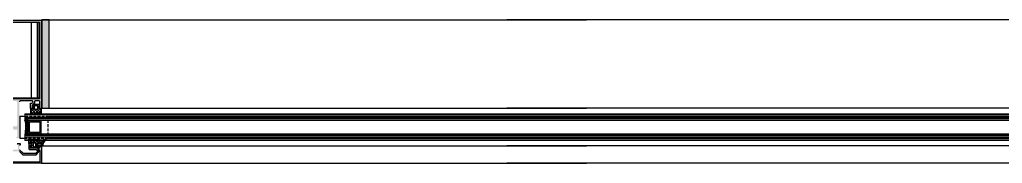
# Model space of a CAD drawing. Header units: millimetres. Extents: x 809 to 8159, y 33 to 4533.
# Drawn here: x 3108.5 to 3197.3, y 1913.3 to 1926.3 of the extents above; entities that cross this region are included whole.
import ezdxf

# ---------------------------------------------------------------- set-up
doc = ezdxf.new("R2010")
doc.units = ezdxf.units.MM
doc.linetypes.add('HIDDEN', pattern=[0.375, 0.25, -0.125])
for name, color, linetype in [('3', 11, 'Continuous'), ('5', 11, 'Continuous'), ('FITILLER', 240, 'Continuous'), ('GORUNUS-TARAMA', 11, 'Continuous')]:
    doc.layers.add(name, color=color, linetype=linetype)
doc.layers.add('cam', color=5, linetype='Continuous', lineweight=0)

# ---------------------------------------------------------------- blocks, each defined once
blk = doc.blocks.new('ajsdfxcvzx')
h = blk.add_hatch(color=256)
edge = h.paths.add_edge_path()
edge.add_line((35066.183, -6672.933), (35066.183, -6672.863))
edge.add_line((35066.183, -6672.863), (35066.273, -6672.863))
edge.add_line((35066.273, -6672.863), (35066.273, -6672.383))
edge.add_arc((35066.173, -6672.383), 0.1, 0, 90)
edge.add_line((35066.173, -6672.283), (35065.893, -6672.283))
edge.add_arc((35065.893, -6672.383), 0.1, 90, 180)
edge.add_line((35065.793, -6672.383), (35065.793, -6672.463))
edge.add_arc((35065.743, -6672.463), 0.05, 315, 360, ccw=False)
edge.add_line((35065.779, -6672.498), (35065.608, -6672.669))
edge.add_arc((35065.643, -6672.704), 0.05, 135, 180)
edge.add_line((35065.593, -6672.704), (35065.593, -6672.863))
edge.add_line((35065.593, -6672.863), (35065.683, -6672.863))
edge.add_line((35065.683, -6672.863), (35065.683, -6672.933))
edge.add_arc((35065.633, -6672.933), 0.05, -90, 0, ccw=False)
edge.add_line((35065.633, -6672.983), (35065.433, -6672.983))
edge.add_line((35065.433, -6672.983), (35065.433, -6672.543))
edge.add_arc((35065.483, -6672.543), 0.05, 90, 180, ccw=False)
edge.add_line((35065.483, -6672.493), (35065.55, -6672.493))
edge.add_arc((35065.55, -6672.443), 0.05, 270, 315)
edge.add_line((35065.586, -6672.479), (35065.619, -6672.446))
edge.add_arc((35065.583, -6672.411), 0.05, 315, 360)
edge.add_line((35065.633, -6672.411), (35065.633, -6672.333))
edge.add_arc((35065.583, -6672.333), 0.05, 0, 90)
edge.add_line((35065.583, -6672.283), (35065.333, -6672.283))
edge.add_line((35065.333, -6672.283), (35064.963, -6672.283))
edge.add_line((35064.963, -6672.283), (35064.933, -6672.253))
edge.add_line((35064.933, -6672.253), (35064.903, -6672.283))
edge.add_line((35064.903, -6672.283), (35064.533, -6672.283))
edge.add_arc((35064.525, -6672.375), 0.0919, 84.92947, 180.95505)
edge.add_line((35064.433, -6672.376), (35064.433, -6674.653))
edge.add_arc((35064.433, -6674.673), 0.02, 90, 270)
edge.add_line((35064.433, -6674.693), (35064.433, -6674.713))
edge.add_arc((35064.433, -6674.733), 0.02, 90, 270)
edge.add_line((35064.433, -6674.753), (35064.433, -6675.683))
edge.add_line((35064.433, -6675.683), (35064.293, -6675.683))
edge.add_arc((35064.293, -6675.623), 0.06, 180, 270, ccw=False)
edge.add_line((35064.233, -6675.623), (35064.163, -6675.623))
edge.add_arc((35064.163, -6675.593), 0.03, 180, 270, ccw=False)
edge.add_line((35064.133, -6675.593), (35064.133, -6675.553))
edge.add_arc((35064.163, -6675.553), 0.03, 90, 180, ccw=False)
edge.add_line((35064.163, -6675.523), (35064.233, -6675.523))
edge.add_line((35064.233, -6675.523), (35064.233, -6674.883))
edge.add_line((35064.233, -6674.883), (35063.983, -6674.883))
edge.add_line((35063.983, -6674.883), (35063.933, -6674.833))
edge.add_line((35063.933, -6674.833), (35063.883, -6674.883))
edge.add_line((35063.883, -6674.883), (35063.633, -6674.883))
edge.add_line((35063.633, -6674.883), (35063.633, -6675.523))
edge.add_line((35063.633, -6675.523), (35063.703, -6675.523))
edge.add_arc((35063.703, -6675.553), 0.03, 0, 90, ccw=False)
edge.add_line((35063.733, -6675.553), (35063.733, -6675.593))
edge.add_arc((35063.703, -6675.593), 0.03, -90, 0, ccw=False)
edge.add_line((35063.703, -6675.623), (35063.633, -6675.623))
edge.add_arc((35063.573, -6675.623), 0.06, 270, 360, ccw=False)
edge.add_line((35063.573, -6675.683), (35063.433, -6675.683))
edge.add_line((35063.433, -6675.683), (35063.433, -6674.753))
edge.add_arc((35063.433, -6674.733), 0.02, 270, 450)
edge.add_line((35063.433, -6674.713), (35063.433, -6674.693))
edge.add_arc((35063.433, -6674.673), 0.02, 270, 450)
edge.add_line((35063.433, -6674.653), (35063.433, -6672.376))
edge.add_arc((35063.341, -6672.375), 0.0919, 359.04495, 455.07053)
edge.add_line((35063.333, -6672.283), (35062.963, -6672.283))
edge.add_line((35062.963, -6672.283), (35062.933, -6672.253))
edge.add_line((35062.933, -6672.253), (35062.903, -6672.283))
edge.add_line((35062.903, -6672.283), (35062.533, -6672.283))
edge.add_line((35062.533, -6672.283), (35062.283, -6672.283))
edge.add_arc((35062.283, -6672.333), 0.05, 90, 180)
edge.add_line((35062.233, -6672.333), (35062.233, -6672.411))
edge.add_arc((35062.283, -6672.411), 0.05, 180, 225)
edge.add_line((35062.248, -6672.446), (35062.281, -6672.479))
edge.add_arc((35062.316, -6672.443), 0.05, 225, 270)
edge.add_line((35062.316, -6672.493), (35062.383, -6672.493))
edge.add_arc((35062.383, -6672.543), 0.05, 0, 90, ccw=False)
edge.add_line((35062.433, -6672.543), (35062.433, -6672.983))
edge.add_line((35062.433, -6672.983), (35062.233, -6672.983))
edge.add_arc((35062.233, -6672.933), 0.05, 180, 270, ccw=False)
edge.add_line((35062.183, -6672.933), (35062.183, -6672.863))
edge.add_line((35062.183, -6672.863), (35062.273, -6672.863))
edge.add_line((35062.273, -6672.863), (35062.273, -6672.704))
edge.add_arc((35062.223, -6672.704), 0.05, 360, 405)
edge.add_line((35062.259, -6672.669), (35062.088, -6672.498))
edge.add_arc((35062.123, -6672.463), 0.05, 180, 225, ccw=False)
edge.add_line((35062.073, -6672.463), (35062.073, -6672.383))
edge.add_arc((35061.973, -6672.383), 0.1, 0, 90)
edge.add_line((35061.973, -6672.283), (35061.693, -6672.283))
edge.add_arc((35061.693, -6672.383), 0.1, 90, 180)
edge.add_line((35061.593, -6672.383), (35061.593, -6672.863))
edge.add_line((35061.593, -6672.863), (35061.683, -6672.863))
edge.add_line((35061.683, -6672.863), (35061.683, -6672.933))
edge.add_arc((35061.633, -6672.933), 0.05, -90, 0, ccw=False)
edge.add_line((35061.633, -6672.983), (35061.433, -6672.983))
edge.add_line((35061.433, -6672.983), (35061.433, -6664.991))
edge.add_line((35061.433, -6664.991), (35066.433, -6664.991))
edge.add_line((35066.433, -6664.991), (35066.433, -6672.983))
edge.add_line((35066.433, -6672.983), (35066.233, -6672.983))
edge.add_arc((35066.233, -6672.933), 0.05, 180, 270, ccw=False)
h.paths.add_polyline_path([(35061.635, -6672.091), (35061.635, -6665.191), (35066.235, -6665.191), (35066.235, -6672.091), (35063.935, -6672.091)], flags=16)
edge = h.paths.add_edge_path(flags=16)
edge.add_arc((35064.135, -6674.491), 0.1, 270, 360)
edge.add_line((35064.235, -6674.491), (35064.235, -6672.391))
edge.add_arc((35064.135, -6672.391), 0.1, 0, 90)
edge.add_line((35064.135, -6672.291), (35063.735, -6672.291))
edge.add_arc((35063.735, -6672.391), 0.1, 90, 180)
edge.add_line((35063.635, -6672.391), (35063.635, -6674.491))
edge.add_arc((35063.735, -6674.491), 0.1, 180, 270)
edge.add_line((35063.735, -6674.591), (35064.135, -6674.591))
h = blk.add_hatch()
h.set_pattern_fill('NET', color=256, angle=90, style=0)
h.set_pattern_definition([(90, (35057.47537, -6616.81168), (0.125, -1e-17), []), (360, (35057.47537, -6616.81168), (1e-17, -0.125), [])])
h.paths.add_polyline_path([(35065.227, -6675.233), (35065.227, -6674.071), (35064.929, -6674.071), (35064.969, -6674.269), (35064.989, -6674.508), (35064.989, -6674.766), (35064.959, -6675.094), (35064.939, -6675.233)])
h = blk.add_hatch(color=256)
edge = h.paths.add_edge_path()
edge.add_line((35062.456, -6676.553), (35061.856, -6676.553))
edge.add_line((35061.856, -6676.553), (35061.621, -6676.273))
edge.add_line((35061.621, -6676.273), (35061.826, -6676.273))
edge.add_line((35061.826, -6676.273), (35061.826, -6676.203))
edge.add_arc((35061.776, -6676.203), 0.05, 0, 90)
edge.add_line((35061.776, -6676.153), (35061.438, -6676.153))
edge.add_line((35061.438, -6676.153), (35061.438, -6676.259))
edge.add_line((35061.438, -6676.259), (35061.737, -6676.615))
edge.add_arc((35061.699, -6676.647), 0.05, -50, 40, ccw=False)
edge.add_line((35061.731, -6676.685), (35061.641, -6676.76))
edge.add_arc((35061.673, -6676.799), 0.05, 130, 220)
edge.add_line((35061.635, -6676.831), (35061.891, -6677.136))
edge.add_arc((35061.929, -6677.103), 0.05, 220, 270)
edge.add_line((35061.929, -6677.153), (35063.109, -6677.153))
edge.add_arc((35063.109, -6677.103), 0.05, 270, 315)
edge.add_line((35063.144, -6677.139), (35063.321, -6676.962))
edge.add_line((35063.321, -6676.962), (35063.321, -6676.919))
edge.add_line((35063.321, -6676.919), (35063.364, -6676.919))
edge.add_line((35063.364, -6676.919), (35063.419, -6676.864))
edge.add_arc((35063.454, -6676.9), 0.05, 90, 135, ccw=False)
edge.add_line((35063.454, -6676.85), (35064.413, -6676.85))
edge.add_arc((35064.413, -6676.9), 0.05, 45, 90, ccw=False)
edge.add_line((35064.448, -6676.864), (35064.503, -6676.919))
edge.add_line((35064.503, -6676.919), (35064.545, -6676.919))
edge.add_line((35064.545, -6676.919), (35064.545, -6676.962))
edge.add_line((35064.545, -6676.962), (35064.722, -6677.139))
edge.add_arc((35064.758, -6677.103), 0.05, 225, 270)
edge.add_line((35064.758, -6677.153), (35065.937, -6677.153))
edge.add_arc((35065.937, -6677.103), 0.05, 270, 320)
edge.add_line((35065.976, -6677.136), (35066.231, -6676.831))
edge.add_arc((35066.193, -6676.799), 0.05, 320, 410)
edge.add_line((35066.225, -6676.76), (35066.136, -6676.685))
edge.add_arc((35066.168, -6676.647), 0.05, 140, 230, ccw=False)
edge.add_line((35066.13, -6676.615), (35066.428, -6676.259))
edge.add_line((35066.428, -6676.259), (35066.428, -6676.153))
edge.add_line((35066.428, -6676.153), (35066.091, -6676.153))
edge.add_arc((35066.091, -6676.203), 0.05, 90, 180)
edge.add_line((35066.041, -6676.203), (35066.041, -6676.273))
edge.add_line((35066.041, -6676.273), (35066.246, -6676.273))
edge.add_line((35066.246, -6676.273), (35066.011, -6676.553))
edge.add_line((35066.011, -6676.553), (35065.411, -6676.553))
edge.add_line((35065.411, -6676.553), (35065.411, -6676.273))
edge.add_line((35065.411, -6676.273), (35065.541, -6676.273))
edge.add_line((35065.541, -6676.273), (35065.541, -6676.203))
edge.add_arc((35065.491, -6676.203), 0.05, 360, 450)
edge.add_line((35065.491, -6676.153), (35065.291, -6676.153))
edge.add_line((35065.291, -6676.153), (35065.291, -6676.623))
edge.add_arc((35065.341, -6676.623), 0.05, 180, 270)
edge.add_line((35065.341, -6676.673), (35065.917, -6676.673))
edge.add_arc((35065.917, -6676.723), 0.05, 50, 90, ccw=False)
edge.add_line((35065.949, -6676.685), (35066.056, -6676.775))
edge.add_arc((35066.024, -6676.813), 0.05, -40, 50, ccw=False)
edge.add_line((35066.062, -6676.846), (35065.92, -6677.016))
edge.add_arc((35065.881, -6676.983), 0.05, 270, 320, ccw=False)
edge.add_line((35065.881, -6677.033), (35064.808, -6677.033))
edge.add_arc((35064.808, -6676.983), 0.05, 225, 270, ccw=False)
edge.add_line((35064.772, -6677.019), (35064.448, -6676.695))
edge.add_arc((35064.483, -6676.659), 0.05, 180, 225, ccw=False)
edge.add_line((35064.433, -6676.659), (35064.433, -6676.253))
edge.add_line((35064.433, -6676.253), (35064.533, -6676.253))
edge.add_line((35064.533, -6676.253), (35064.533, -6676.153))
edge.add_line((35064.533, -6676.153), (35064.233, -6676.153))
edge.add_arc((35064.233, -6676.203), 0.05, 90, 180)
edge.add_line((35064.183, -6676.203), (35064.183, -6676.273))
edge.add_line((35064.183, -6676.273), (35064.313, -6676.273))
edge.add_line((35064.313, -6676.273), (35064.313, -6676.65))
edge.add_arc((35064.263, -6676.65), 0.05, -90, 0, ccw=False)
edge.add_line((35064.263, -6676.7), (35063.603, -6676.7))
edge.add_arc((35063.603, -6676.65), 0.05, 180, 270, ccw=False)
edge.add_line((35063.553, -6676.65), (35063.553, -6676.273))
edge.add_line((35063.553, -6676.273), (35063.683, -6676.273))
edge.add_line((35063.683, -6676.273), (35063.683, -6676.203))
edge.add_arc((35063.633, -6676.203), 0.05, 0, 90)
edge.add_line((35063.633, -6676.153), (35063.333, -6676.153))
edge.add_line((35063.333, -6676.153), (35063.333, -6676.253))
edge.add_line((35063.333, -6676.253), (35063.433, -6676.253))
edge.add_line((35063.433, -6676.253), (35063.433, -6676.659))
edge.add_arc((35063.383, -6676.659), 0.05, 315, 360, ccw=False)
edge.add_line((35063.419, -6676.695), (35063.094, -6677.019))
edge.add_arc((35063.059, -6676.983), 0.05, 270, 315, ccw=False)
edge.add_line((35063.059, -6677.033), (35061.985, -6677.033))
edge.add_arc((35061.985, -6676.983), 0.05, 220, 270, ccw=False)
edge.add_line((35061.947, -6677.016), (35061.804, -6676.846))
edge.add_arc((35061.842, -6676.813), 0.05, 130, 220, ccw=False)
edge.add_line((35061.81, -6676.775), (35061.918, -6676.685))
edge.add_arc((35061.95, -6676.723), 0.05, 90, 130, ccw=False)
edge.add_line((35061.95, -6676.673), (35062.526, -6676.673))
edge.add_arc((35062.526, -6676.623), 0.05, 270, 360)
edge.add_line((35062.576, -6676.623), (35062.576, -6676.153))
edge.add_line((35062.576, -6676.153), (35062.376, -6676.153))
edge.add_arc((35062.376, -6676.203), 0.05, 90, 180)
edge.add_line((35062.326, -6676.203), (35062.326, -6676.273))
edge.add_line((35062.326, -6676.273), (35062.456, -6676.273))
edge.add_line((35062.456, -6676.273), (35062.456, -6676.553))
h = blk.add_hatch(color=256)
edge = h.paths.add_edge_path()
edge.add_arc((35061.613, -6677.747), 0.05, 180, 270)
edge.add_line((35061.613, -6677.797), (35066.253, -6677.797))
edge.add_arc((35066.253, -6677.747), 0.05, 270, 360)
edge.add_line((35066.303, -6677.747), (35066.303, -6676.793))
edge.add_line((35066.303, -6676.793), (35066.171, -6676.682))
edge.add_arc((35066.203, -6676.644), 0.05, 140, 230, ccw=False)
edge.add_line((35066.165, -6676.612), (35066.398, -6676.334))
edge.add_arc((35066.413, -6676.347), 0.02, 0, 140, ccw=False)
edge.add_line((35066.433, -6676.347), (35066.433, -6677.877))
edge.add_arc((35066.383, -6677.877), 0.05, 270, 360, ccw=False)
edge.add_line((35066.383, -6677.927), (35061.483, -6677.927))
edge.add_arc((35061.483, -6677.877), 0.05, 180, 270, ccw=False)
edge.add_line((35061.433, -6677.877), (35061.433, -6676.347))
edge.add_arc((35061.453, -6676.347), 0.02, 40, 180, ccw=False)
edge.add_line((35061.469, -6676.334), (35061.702, -6676.612))
edge.add_arc((35061.663, -6676.644), 0.05, -50, 40, ccw=False)
edge.add_line((35061.696, -6676.682), (35061.563, -6676.793))
edge.add_line((35061.563, -6676.793), (35061.563, -6677.747))
at = {"layer": 'FITILLER'}
h = blk.add_hatch(dxfattribs=at)
h.set_pattern_fill('DOTS', color=256, scale=1.2, angle=45, style=0)
h.set_pattern_definition([(45, (34924.87147, -6767.148605), (-0.026516504, 0.079549513), [0, -0.075])])
h.paths.add_polyline_path([(35066.447, -6672.953), (35067.128, -6672.953), (35067.128, -6664.957), (35066.447, -6664.957)])
h = blk.add_hatch(dxfattribs=at)
h.set_pattern_fill('NET', color=256, scale=1.5, angle=135, style=0)
h.set_pattern_definition([(135, (35053.68665, -6686.59332), (-0.1325825, -0.1325825), []), (225, (35053.68665, -6686.59332), (0.1325825, -0.1325825), [])])
edge = h.paths.add_edge_path(flags=16)
edge.add_arc((35065.908, -6672.962), 0.1, 180, 270, ccw=False)
edge.add_line((35065.808, -6672.962), (35065.808, -6672.803))
edge.add_arc((35065.908, -6672.803), 0.1, 90, 180, ccw=False)
edge.add_line((35065.908, -6672.703), (35065.958, -6672.703))
edge.add_arc((35065.958, -6672.803), 0.1, 0, 90, ccw=False)
edge.add_line((35066.058, -6672.803), (35066.058, -6672.962))
edge.add_arc((35065.958, -6672.962), 0.1, 270, 360, ccw=False)
edge.add_line((35065.958, -6673.062), (35065.908, -6673.062))
edge = h.paths.add_edge_path()
edge.add_line((35065.433, -6672.978), (35065.433, -6673.495))
edge.add_arc((35065.443, -6673.495), 0.01, 180, 315)
edge.add_line((35065.45, -6673.502), (35065.561, -6673.391))
edge.add_arc((35065.567, -6673.398), 0.00893, 45, 135, ccw=False)
edge.add_line((35065.574, -6673.391), (35065.683, -6673.501))
edge.add_arc((35065.689, -6673.494), 0.00893, 225, 315)
edge.add_line((35065.696, -6673.501), (35065.805, -6673.391))
edge.add_arc((35065.811, -6673.398), 0.00893, 45, 135, ccw=False)
edge.add_line((35065.818, -6673.391), (35065.927, -6673.501))
edge.add_arc((35065.933, -6673.494), 0.00893, 225, 315)
edge.add_line((35065.94, -6673.501), (35066.049, -6673.391))
edge.add_arc((35066.055, -6673.398), 0.00893, 45, 135, ccw=False)
edge.add_line((35066.061, -6673.391), (35066.171, -6673.501))
edge.add_arc((35066.177, -6673.494), 0.00893, 225, 315)
edge.add_line((35066.183, -6673.501), (35066.293, -6673.391))
edge.add_arc((35066.299, -6673.398), 0.00893, 45, 135, ccw=False)
edge.add_line((35066.305, -6673.391), (35066.416, -6673.502))
edge.add_arc((35066.423, -6673.495), 0.01, 225, 360)
edge.add_line((35066.433, -6673.495), (35066.433, -6672.978))
edge.add_line((35066.433, -6672.978), (35066.208, -6672.978))
edge.add_arc((35066.208, -6672.928), 0.05, 180, 270, ccw=False)
edge.add_line((35066.158, -6672.928), (35066.158, -6672.808))
edge.add_line((35066.158, -6672.808), (35066.258, -6672.808))
edge.add_line((35066.258, -6672.808), (35066.258, -6672.758))
edge.add_line((35066.258, -6672.758), (35066.183, -6672.628))
edge.add_arc((35066.14, -6672.653), 0.05, 30, 90)
edge.add_line((35066.14, -6672.603), (35065.727, -6672.603))
edge.add_arc((35065.727, -6672.653), 0.05, 90, 150)
edge.add_line((35065.683, -6672.628), (35065.608, -6672.758))
edge.add_line((35065.608, -6672.758), (35065.608, -6672.808))
edge.add_line((35065.608, -6672.808), (35065.708, -6672.808))
edge.add_line((35065.708, -6672.808), (35065.708, -6672.928))
edge.add_arc((35065.658, -6672.928), 0.05, 270, 360, ccw=False)
edge.add_line((35065.658, -6672.978), (35065.433, -6672.978))
h = blk.add_hatch(dxfattribs=at)
h.set_pattern_fill('NET', color=256, scale=1.5, angle=135, style=0)
h.set_pattern_definition([(135, (35049.44513, -6690.56931), (-0.1325825, -0.1325825), []), (225, (35049.44513, -6690.56931), (0.1325825, -0.1325825), [])])
edge = h.paths.add_edge_path(flags=16)
edge.add_arc((35065.816, -6676.325), 0.1, 270, 360)
edge.add_line((35065.916, -6676.325), (35065.916, -6676.2))
edge.add_arc((35065.816, -6676.2), 0.1, 0, 90)
edge.add_line((35065.816, -6676.1), (35065.766, -6676.1))
edge.add_arc((35065.766, -6676.2), 0.1, 90, 180)
edge.add_line((35065.666, -6676.2), (35065.666, -6676.325))
edge.add_arc((35065.766, -6676.325), 0.1, 180, 270)
edge.add_line((35065.766, -6676.425), (35065.816, -6676.425))
edge = h.paths.add_edge_path()
edge.add_arc((35066.774, -6676.169), 0.2, 139.76686, 170)
edge.add_line((35066.578, -6676.134), (35066.554, -6676.269))
edge.add_arc((35066.505, -6676.26), 0.05, 285, 350, ccw=False)
edge.add_line((35066.517, -6676.308), (35066.448, -6676.327))
edge.add_line((35066.448, -6676.327), (35066.448, -6676.15))
edge.add_line((35066.448, -6676.15), (35066.066, -6676.15))
edge.add_arc((35066.066, -6676.2), 0.05, 90, 180)
edge.add_line((35066.016, -6676.2), (35066.016, -6676.32))
edge.add_line((35066.016, -6676.32), (35066.116, -6676.32))
edge.add_line((35066.116, -6676.32), (35066.116, -6676.37))
edge.add_line((35066.116, -6676.37), (35066.041, -6676.5))
edge.add_arc((35065.998, -6676.475), 0.05, 270, 330, ccw=False)
edge.add_line((35065.998, -6676.525), (35065.584, -6676.525))
edge.add_arc((35065.584, -6676.475), 0.05, 210, 270, ccw=False)
edge.add_line((35065.541, -6676.5), (35065.466, -6676.37))
edge.add_line((35065.466, -6676.37), (35065.466, -6676.32))
edge.add_line((35065.466, -6676.32), (35065.566, -6676.32))
edge.add_line((35065.566, -6676.32), (35065.566, -6676.2))
edge.add_arc((35065.516, -6676.2), 0.05, 0, 90)
edge.add_line((35065.516, -6676.15), (35065.291, -6676.15))
edge.add_line((35065.291, -6676.15), (35065.291, -6675.8))
edge.add_line((35065.291, -6675.8), (35065.441, -6675.8))
edge.add_line((35065.441, -6675.8), (35065.441, -6675.95))
edge.add_arc((35065.491, -6675.95), 0.05, 180, 270)
edge.add_line((35065.491, -6676), (35065.511, -6676))
edge.add_arc((35065.511, -6675.95), 0.05, 270, 360)
edge.add_line((35065.561, -6675.95), (35065.561, -6675.8))
edge.add_line((35065.561, -6675.8), (35065.711, -6675.8))
edge.add_line((35065.711, -6675.8), (35065.711, -6675.95))
edge.add_arc((35065.761, -6675.95), 0.05, 180, 270)
edge.add_line((35065.761, -6676), (35065.781, -6676))
edge.add_arc((35065.781, -6675.95), 0.05, 270, 360)
edge.add_line((35065.831, -6675.95), (35065.831, -6675.8))
edge.add_line((35065.831, -6675.8), (35065.981, -6675.8))
edge.add_line((35065.981, -6675.8), (35065.981, -6675.95))
edge.add_arc((35066.031, -6675.95), 0.05, 180, 270)
edge.add_line((35066.031, -6676), (35066.051, -6676))
edge.add_arc((35066.051, -6675.95), 0.05, 270, 360)
edge.add_line((35066.101, -6675.95), (35066.101, -6675.8))
edge.add_line((35066.101, -6675.8), (35066.251, -6675.8))
edge.add_line((35066.251, -6675.8), (35066.251, -6675.95))
edge.add_arc((35066.301, -6675.95), 0.05, 180, 270)
edge.add_line((35066.301, -6676), (35066.409, -6676))
edge.add_arc((35066.409, -6675.95), 0.05, 270, 310)
edge.add_line((35066.441, -6675.989), (35066.76, -6675.721))
edge.add_arc((35066.798, -6675.753), 0.05, -40.23314, 139.76686, ccw=False)
edge.add_line((35066.836, -6675.786), (35066.622, -6676.039))
at = {"linetype": 'HIDDEN'}
for p, q in [((35064.956, -6673.653), (35067.016, -6673.653)), ((35067.016, -6673.653), (35067.016, -6675.653)), ((35067.016, -6675.653), (35064.933, -6675.653))]:
    blk.add_line(p, q, dxfattribs=at)
blk.add_line((35064.937, -6675.653), (35064.933, -6675.653))
at = {"elevation": 0}
for points in [[(35061.433, -6664.991), (35066.433, -6664.991), (35066.433, -6672.983), (35066.233, -6672.983, -0.414214), (35066.183, -6672.933), (35066.183, -6672.863), (35066.273, -6672.863), (35066.273, -6672.383, 0.414214), (35066.173, -6672.283), (35065.893, -6672.283, 0.414214), (35065.793, -6672.383), (35065.793, -6672.463, -0.198912), (35065.779, -6672.498), (35065.608, -6672.669, 0.198912), (35065.593, -6672.704), (35065.593, -6672.863), (35065.683, -6672.863), (35065.683, -6672.933, -0.414214), (35065.633, -6672.983), (35065.433, -6672.983), (35065.433, -6672.543, -0.414214), (35065.483, -6672.493), (35065.55, -6672.493, 0.198912), (35065.586, -6672.479), (35065.619, -6672.446, 0.198912), (35065.633, -6672.411), (35065.633, -6672.333, 0.414214), (35065.583, -6672.283), (35065.333, -6672.283), (35064.963, -6672.283), (35064.933, -6672.253), (35064.903, -6672.283), (35064.533, -6672.283, 0.445362), (35064.433, -6672.376)], [(35064.448, -6676.864), (35064.503, -6676.919), (35064.545, -6676.919), (35064.545, -6676.962), (35064.722, -6677.139, 0.198912), (35064.758, -6677.153), (35065.937, -6677.153, 0.221695), (35065.976, -6677.136), (35066.231, -6676.831, 0.414214), (35066.225, -6676.76), (35066.136, -6676.685, -0.414214), (35066.13, -6676.615), (35066.428, -6676.259), (35066.428, -6676.153), (35066.091, -6676.153, 0.414214), (35066.041, -6676.203), (35066.041, -6676.273), (35066.246, -6676.273), (35066.011, -6676.553), (35065.411, -6676.553), (35065.411, -6676.273), (35065.541, -6676.273), (35065.541, -6676.203, 0.414214), (35065.491, -6676.153), (35065.291, -6676.153), (35065.291, -6676.623, 0.414214), (35065.341, -6676.673), (35065.917, -6676.673, -0.176327), (35065.949, -6676.685), (35066.056, -6676.775, -0.414214), (35066.062, -6676.846), (35065.92, -6677.016, -0.221695), (35065.881, -6677.033), (35064.808, -6677.033, -0.198912), (35064.772, -6677.019), (35064.448, -6676.695, -0.198912)], [(35064.433, -6676.253), (35064.533, -6676.253), (35064.533, -6676.153), (35064.233, -6676.153, 0.414214)]]:
    blk.add_lwpolyline(points, format="xyb", dxfattribs=at)
for points in [[(35061.635, -6672.091), (35061.635, -6665.191), (35066.235, -6665.191), (35066.235, -6672.091), (35063.935, -6672.091)], [(35065.227, -6675.233), (35065.227, -6674.071), (35064.929, -6674.071), (35064.969, -6674.269), (35064.989, -6674.508), (35064.989, -6674.766), (35064.959, -6675.094), (35064.939, -6675.233)], [(35065.233, -6675.257), (35065.233, -6674.071), (35066.379, -6674.071), (35066.379, -6675.257)], [(35065.333, -6675.157), (35065.333, -6674.171), (35066.279, -6674.171), (35066.279, -6675.157)]]:
    blk.add_lwpolyline(points, close=True, dxfattribs=at)
blk.add_lwpolyline([(35061.563, -6677.747, 0.414214), (35061.613, -6677.797), (35066.253, -6677.797, 0.414214), (35066.303, -6677.747), (35066.303, -6676.793), (35066.171, -6676.682, -0.414214), (35066.165, -6676.612), (35066.398, -6676.334, -0.700208), (35066.433, -6676.347), (35066.433, -6677.877, -0.414214), (35066.383, -6677.927), (35061.483, -6677.927, -0.414214), (35061.433, -6677.877), (35061.433, -6676.347, -0.700208), (35061.469, -6676.334), (35061.702, -6676.612, -0.414214), (35061.696, -6676.682), (35061.563, -6676.793)], format="xyb", close=True, dxfattribs=at)
at = {"layer": '3'}
for p, q in [((35064.476, -6673.653), (35064.933, -6673.653)), ((35064.476, -6673.653), (35064.476, -6675.653)), ((35064.476, -6675.653), (35064.933, -6675.653))]:
    blk.add_line(p, q, dxfattribs=at)
at = {"layer": '5'}
for p, q in [((35066.433, -6664.953), (35115.687, -6664.953)), ((35239.109, -6664.953), (35108.497, -6664.953)), ((35066.433, -6672.953), (35115.687, -6672.953)), ((35239.109, -6672.953), (35108.497, -6672.953)), ((35066.433, -6676.334), (35115.687, -6676.334)), ((35239.109, -6676.334), (35108.497, -6676.334)), ((35066.433, -6677.927), (35115.687, -6677.927)), ((35239.109, -6677.927), (35108.497, -6677.927))]:
    blk.add_line(p, q, dxfattribs=at)
at = {"layer": 'cam'}
for p, q in [((35115.638, -6673.453), (35064.933, -6673.453)), ((35064.933, -6674.053), (35064.933, -6673.453)), ((35108.497, -6673.453), (35240.609, -6673.453)), ((35115.638, -6673.553), (35064.933, -6673.553)), ((35115.638, -6673.753), (35064.933, -6673.753)), ((35115.638, -6673.853), (35064.933, -6673.853)), ((35115.638, -6673.953), (35064.933, -6673.953)), ((35115.638, -6674.053), (35064.933, -6674.053)), ((35115.638, -6673.653), (35067.053, -6673.653)), ((35108.497, -6673.553), (35240.609, -6673.553)), ((35108.497, -6673.653), (35238.455, -6673.653)), ((35108.497, -6673.753), (35240.609, -6673.753)), ((35108.497, -6673.853), (35240.609, -6673.853)), ((35108.497, -6673.953), (35240.609, -6673.953)), ((35108.497, -6674.053), (35240.609, -6674.053)), ((35115.687, -6675.253), (35064.933, -6675.253)), ((35064.933, -6675.853), (35064.933, -6675.253)), ((35108.497, -6675.253), (35240.609, -6675.253)), ((35115.687, -6675.353), (35064.933, -6675.353)), ((35115.687, -6675.453), (35064.933, -6675.453)), ((35115.687, -6675.553), (35064.933, -6675.553)), ((35115.687, -6675.753), (35064.933, -6675.753)), ((35115.687, -6675.853), (35064.933, -6675.853)), ((35115.687, -6675.653), (35067.058, -6675.653)), ((35108.497, -6675.353), (35240.609, -6675.353)), ((35108.497, -6675.453), (35240.609, -6675.453)), ((35108.497, -6675.553), (35240.609, -6675.553)), ((35108.497, -6675.653), (35238.464, -6675.653)), ((35108.497, -6675.753), (35240.609, -6675.753)), ((35108.497, -6675.853), (35240.609, -6675.853))]:
    blk.add_line(p, q, dxfattribs=at)
at = {"layer": 'FITILLER', "elevation": 0}
blk.add_lwpolyline([(35066.447, -6672.953), (35067.128, -6672.953), (35067.128, -6664.957), (35066.447, -6664.957)], close=True, dxfattribs=at)
for points in [[(35065.433, -6672.978), (35065.433, -6673.495, 0.668179), (35065.45, -6673.502), (35065.561, -6673.391, -0.414214), (35065.574, -6673.391), (35065.683, -6673.501, 0.414214), (35065.696, -6673.501), (35065.805, -6673.391, -0.414214), (35065.818, -6673.391), (35065.927, -6673.501, 0.414214), (35065.94, -6673.501), (35066.049, -6673.391, -0.414214), (35066.061, -6673.391), (35066.171, -6673.501, 0.414214), (35066.183, -6673.501), (35066.293, -6673.391, -0.414214), (35066.305, -6673.391), (35066.416, -6673.502, 0.668179), (35066.433, -6673.495), (35066.433, -6672.978), (35066.208, -6672.978, -0.414214), (35066.158, -6672.928), (35066.158, -6672.808), (35066.258, -6672.808), (35066.258, -6672.758), (35066.183, -6672.628, 0.267949), (35066.14, -6672.603), (35065.727, -6672.603, 0.267949), (35065.683, -6672.628), (35065.608, -6672.758), (35065.608, -6672.808), (35065.708, -6672.808), (35065.708, -6672.928, -0.414214), (35065.658, -6672.978)], [(35065.908, -6673.062, -0.414214), (35065.808, -6672.962), (35065.808, -6672.803, -0.414214), (35065.908, -6672.703), (35065.958, -6672.703, -0.414214), (35066.058, -6672.803), (35066.058, -6672.962, -0.414214), (35065.958, -6673.062)], [(35066.622, -6676.039, 0.132688), (35066.578, -6676.134), (35066.554, -6676.269, -0.291473), (35066.517, -6676.308), (35066.448, -6676.327), (35066.448, -6676.15), (35066.066, -6676.15, 0.414214), (35066.016, -6676.2), (35066.016, -6676.32), (35066.116, -6676.32), (35066.116, -6676.37), (35066.041, -6676.5, -0.267949), (35065.998, -6676.525), (35065.584, -6676.525, -0.267949), (35065.541, -6676.5), (35065.466, -6676.37), (35065.466, -6676.32), (35065.566, -6676.32), (35065.566, -6676.2, 0.414214), (35065.516, -6676.15), (35065.291, -6676.15), (35065.291, -6675.8), (35065.441, -6675.8), (35065.441, -6675.95, 0.414214), (35065.491, -6676), (35065.511, -6676, 0.414214), (35065.561, -6675.95), (35065.561, -6675.8), (35065.711, -6675.8), (35065.711, -6675.95, 0.414214), (35065.761, -6676), (35065.781, -6676, 0.414214), (35065.831, -6675.95), (35065.831, -6675.8), (35065.981, -6675.8), (35065.981, -6675.95, 0.414214), (35066.031, -6676), (35066.051, -6676, 0.414214), (35066.101, -6675.95), (35066.101, -6675.8), (35066.251, -6675.8), (35066.251, -6675.95, 0.414214), (35066.301, -6676), (35066.409, -6676, 0.176327), (35066.441, -6675.989), (35066.76, -6675.721, -1), (35066.836, -6675.786)], [(35065.816, -6676.425, 0.414214), (35065.916, -6676.325), (35065.916, -6676.2, 0.414214), (35065.816, -6676.1), (35065.766, -6676.1, 0.414214), (35065.666, -6676.2), (35065.666, -6676.325, 0.414214), (35065.766, -6676.425)]]:
    blk.add_lwpolyline(points, format="xyb", close=True, dxfattribs=at)
at = {"layer": 'GORUNUS-TARAMA'}
for p, q in [((35066.218, -6665.198), (35061.649, -6665.198)), ((35065.518, -6672.033), (35065.518, -6665.198)), ((35066.075, -6672.033), (35066.075, -6665.198)), ((35066.218, -6672.033), (35066.218, -6665.198)), ((35066.218, -6672.033), (35061.649, -6672.033))]:
    blk.add_line(p, q, dxfattribs=at)

msp = doc.modelspace()

# ---------------------------------------------------------------- block references
at = {"layer": 'GORUNUS-TARAMA'}
msp.add_blockref('ajsdfxcvzx', (-31955.956, 8591.274), dxfattribs=at)

doc.saveas('drawing.dxf')
